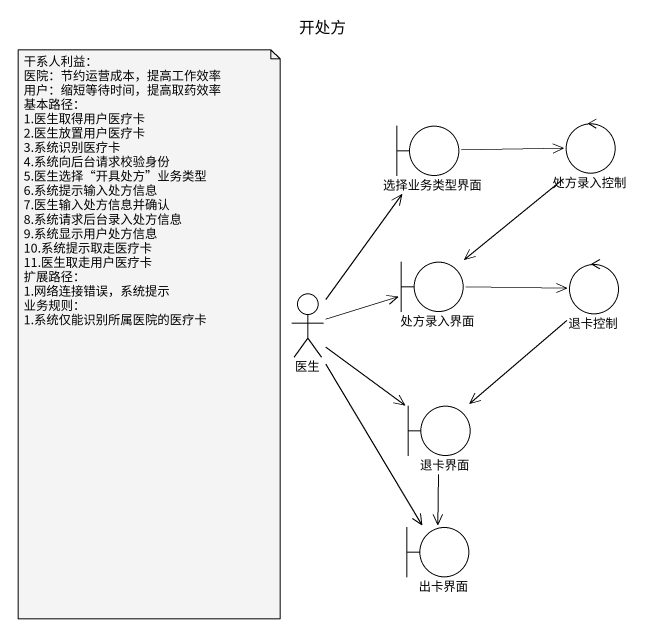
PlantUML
@startuml
title 开处方
boundary 选择业务类型界面
control 处方录入控制
boundary 处方录入界面
control 退卡控制
actor 医生
boundary 退卡界面
boundary 出卡界面
选择业务类型界面 -right-> 处方录入控制
处方录入控制 --> 处方录入界面
处方录入界面 -right-> 退卡控制
退卡控制 --> 退卡界面
医生 -up-> 选择业务类型界面
医生 -right-> 处方录入界面
医生 -right-> 退卡界面
医生 --> 出卡界面
退卡界面 --> 出卡界面
note as N1
  干系人利益：
  医院：节约运营成本，提高工作效率
  用户：缩短等待时间，提高取药效率
  基本路径：
  1.医生取得用户医疗卡
  2.医生放置用户医疗卡
  3.系统识别医疗卡
  4.系统向后台请求校验身份
  5.医生选择“开具处方”业务类型
  6.系统提示输入处方信息
  7.医生输入处方信息并确认
  8.系统请求后台录入处方信息
  9.系统显示用户处方信息
  10.系统提示取走医疗卡
  11.医生取走用户医疗卡
  扩展路径：
  1.网络连接错误，系统提示
  业务规则：
  1.系统仅能识别所属医院的医疗卡
end note
@enduml
